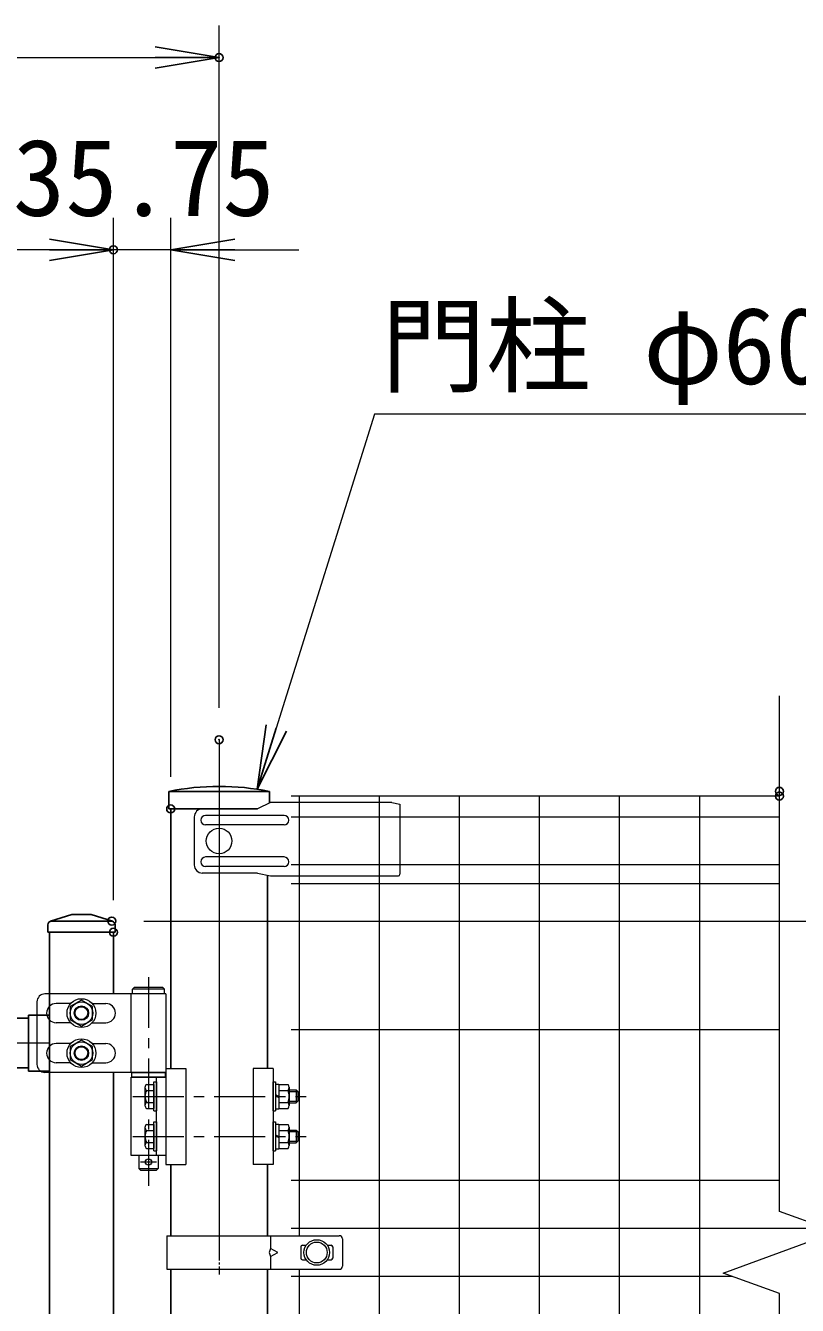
# Model space of a CAD drawing. Units: millimetres, scale not verified. Extents: x -4200 to 4200, y -2970 to 2970.
# Drawn here: x 2057 to 2540, y 329 to 1128 of the extents above; entities that cross this region are included whole.
import ezdxf
from ezdxf.enums import TextEntityAlignment as Align

# ---------------------------------------------------------------- set-up
doc = ezdxf.new("R2010")
doc.units = ezdxf.units.MM
doc.header["$LTSCALE"] = 10
doc.header["$PDMODE"] = 32
doc.header["$PDSIZE"] = 5
doc.linetypes.add('USER1', pattern=[50.8, 31.75, -6.35, 6.35, -6.35])
doc.linetypes.add('USER2', pattern=[1.125, 0.75, -0.125, 0.125, -0.125])
for name, color, linetype, lineweight in [('0-0_D-STR-TXT', 7, 'Continuous', 13), ('0-2_D-STR-DIM', 7, 'Continuous', 13), ('0-4_Defpoints', 6, 'Continuous', 25), ('0-6_D-STR1', 1, 'Continuous', 25), ('0-7_D-BMK', 2, 'USER1', 13), ('0-8_D-STR3', 3, 'Continuous', 13), ('0-B_D-STR2', 7, 'Continuous', 13)]:
    doc.layers.add(name, color=color, linetype=linetype, lineweight=lineweight)
doc.layers.add('0-3_0', color=7, linetype='Continuous')
doc.styles.add('ＭＳ ゴシック', font='')
doc.styles.get('ＭＳ ゴシック').set_extended_font_data('MS Gothic')

# ---------------------------------------------------------------- blocks, each defined once
blk = doc.blocks.new('_Open')
at = {"layer": '0-3_0'}
blk.add_line((-10, 1.667), (0, 0), dxfattribs=at)
blk.add_lwpolyline([(-10, -1.667), (0, 0), (-10, 0)], dxfattribs=at)
blk = doc.blocks.new('U40')
at = {"layer": '0-6_D-STR1'}
for p, q in [((18370, 5196), (18370, 5150)), ((18386.9, 5218.9), (18520, 5260)), ((18769.6, 5220), (18394, 5220)), ((18640, 5260), (18520, 5260)), ((18773.1, 5218.9), (18640, 5260)), ((18790, 5196), (18790, 5150)), ((18790, 5150), (18370, 5150)), ((18380, 5150), (18380, 300)), ((18780, 5150), (18780, 4765)), ((10070, 4612.5), (18250, 4612.5)), ((18380, 4632.5), (18250, 4632.5)), ((18250, 4632.5), (18250, 4282.5)), ((10070, 4302.5), (18250, 4302.5)), ((18380, 4282.5), (18250, 4282.5)), ((18780, 4275), (18780, 2650))]:
    blk.add_line(p, q, dxfattribs=at)
for centre, start, end in [((18394, 5196), 90, 180), ((18766, 5196), 0, 72.84994)]:
    blk.add_arc(centre, 24, start, end, dxfattribs=at)
at = {"layer": '0-7_D-BMK'}
for p, q in [((18999.5, 4870.4), (18999.5, 3565.6)), ((18380, 4457.5), (9940, 4457.5)), ((18901.5, 4125), (19983.5, 4125)), ((18901.5, 3875), (19983.5, 3875)), ((19049.5, 3715), (18949.5, 3715))]:
    blk.add_line(p, q, dxfattribs=at)
at = {"layer": '0-8_D-STR3'}
for p, q in [((18909.5, 4805), (18899.5, 4795)), ((19089.5, 4805), (18909.5, 4805)), ((19089.5, 4805), (19099.5, 4795)), ((18891, 4765), (18352.4, 4765)), ((19108, 4765), (18891, 4765)), ((18891, 4275), (18891, 4765)), ((19108, 4765), (18891, 4765)), ((19099.5, 4795), (18899.5, 4795)), ((18899.5, 4765), (18899.5, 4795)), ((19099.5, 4765), (18899.5, 4765)), ((19099.5, 4765), (19099.5, 4795)), ((19108, 4765), (19108, 3700)), ((18302.4, 4715), (18302.4, 4325)), ((18512.9, 4705), (18422.4, 4705)), ((18647.1, 4705), (18732.4, 4705)), ((18512.9, 4585), (18422.4, 4585)), ((18647.1, 4585), (18732.4, 4585)), ((18512.9, 4455), (18422.4, 4455)), ((18647.1, 4455), (18732.4, 4455)), ((18512.9, 4335), (18422.4, 4335)), ((18647.1, 4335), (18732.4, 4335)), ((18891, 4275), (18352.4, 4275)), ((19108, 4275), (18891, 4275)), ((19108, 4275), (18891, 4275)), ((18891, 3755), (18891, 4245)), ((18891, 4245), (19108, 4245)), ((18894.5, 4245), (18894.5, 4275)), ((18894.5, 4275), (19104.5, 4275)), ((19104.5, 4245), (18894.5, 4245)), ((19048, 3755), (19048, 4245)), ((19104.5, 4245), (19104.5, 4275)), ((19108, 4300), (19233, 4300)), ((19233, 4300), (19233, 3700)), ((19652.2, 4300), (19652.2, 3700)), ((19777.2, 4300), (19652.2, 4300)), ((19777.2, 4300), (19777.2, 3700)), ((18977, 4181.3), (18977, 4068.7)), ((18987.8, 4200), (19032, 4200)), ((18987.8, 4162.6), (19032, 4162.6)), ((19032, 4035), (19032, 4215)), ((19032, 4200), (19032, 4050)), ((19777.2, 4215), (19793.2, 4215)), ((19777.2, 4035), (19777.2, 4215)), ((19793.2, 4215), (19793.2, 4035)), ((19793.2, 4202), (19793.2, 4048)), ((19813.2, 4200), (19871.2, 4200)), ((19813.2, 4200), (19813.2, 4050)), ((19813.2, 4162.5), (19871.2, 4162.5)), ((19878.2, 4182.8), (19878.2, 4067.3)), ((19878.2, 4165), (19922, 4165)), ((19922, 4165), (19932, 4155)), ((18987.8, 4087.4), (19032, 4087.4)), ((19793.2, 4135.7), (19813.2, 4124.1)), ((19793.2, 4128.8), (19813.2, 4117.2)), ((19813.2, 4087.5), (19871.2, 4087.5)), ((19878.2, 4095), (19932, 4095)), ((19878.2, 4085), (19922, 4085)), ((18987.8, 4050), (19032, 4050)), ((19032, 4035), (19048, 4035)), ((19777.2, 4035), (19793.2, 4035)), ((19793.2, 4048), (19813.2, 4048)), ((19813.2, 4050), (19871.2, 4050)), ((18977, 3931.3), (18977, 3818.7)), ((18987.8, 3950), (19032, 3950)), ((19032, 3785), (19032, 3965)), ((19032, 3950), (19032, 3800)), ((19777.2, 3965), (19793.2, 3965)), ((19777.2, 3785), (19777.2, 3965)), ((19793.2, 3965), (19793.2, 3785)), ((19793.2, 3952), (19793.2, 3798)), ((19813.2, 3950), (19871.2, 3950)), ((19813.2, 3950), (19813.2, 3800)), ((19878.2, 3932.8), (19878.2, 3817.3)), ((18987.8, 3912.6), (19032, 3912.6)), ((18987.8, 3837.4), (19032, 3837.4)), ((19793.2, 3885.7), (19813.2, 3874.1)), ((19793.2, 3878.8), (19813.2, 3867.2)), ((19813.2, 3912.5), (19871.2, 3912.5)), ((19813.2, 3837.5), (19871.2, 3837.5)), ((19878.2, 3915), (19922, 3915)), ((19878.2, 3845), (19932, 3845)), ((19922, 3915), (19932, 3905)), ((18987.8, 3800), (19032, 3800)), ((19032, 3785), (19048, 3785)), ((19777.2, 3785), (19793.2, 3785)), ((19793.2, 3798), (19813.2, 3798)), ((19813.2, 3800), (19871.2, 3800)), ((19878.2, 3835), (19922, 3835)), ((19108, 3755), (18891, 3755)), ((18939.5, 3755), (18939.5, 3675)), ((19059.5, 3755), (19059.5, 3675)), ((19108, 3700), (19233, 3700)), ((19777.2, 3700), (19652.2, 3700)), ((18939.5, 3675), (18949.5, 3665)), ((18939.5, 3675), (19059.5, 3675)), ((18949.5, 3665), (19049.5, 3665)), ((19049.5, 3665), (19059.5, 3675))]:
    blk.add_line(p, q, dxfattribs=at)
for points in [[(18580, 4726), (18509.9, 4685.5), (18509.9, 4604.5), (18580, 4564), (18650.1, 4604.5), (18650.1, 4685.5)], [(18580, 4476), (18509.9, 4435.5), (18509.9, 4354.5), (18580, 4314), (18650.1, 4354.5), (18650.1, 4435.5)]]:
    blk.add_lwpolyline(points, close=True, dxfattribs=at)
for points in [[(19032, 4215), (19048, 4215), (19048, 4035)], [(19793.2, 4202), (19813.2, 4202), (19813.2, 4048)], [(19922, 4165), (19922, 4085), (19932, 4095)], [(19878.2, 4155), (19932, 4155), (19932, 4095)], [(19032, 3965), (19048, 3965), (19048, 3785)], [(19793.2, 3952), (19813.2, 3952), (19813.2, 3798)], [(19878.2, 3905), (19932, 3905), (19932, 3845)], [(19922, 3915), (19922, 3835), (19932, 3845)]]:
    blk.add_lwpolyline(points, dxfattribs=at)
for centre, radius in [((18580, 4645), 90), ((18580, 4645), 90), ((18580, 4645), 70.3), ((18580, 4645), 45), ((18580, 4645), 40), ((18580, 4645), 40), ((18580, 4395), 90), ((18580, 4395), 90), ((18580, 4395), 70.3), ((18580, 4395), 45), ((18580, 4395), 40), ((18580, 4395), 40), ((18999.5, 3715), 20)]:
    blk.add_circle(centre, radius, dxfattribs=at)
for centre, radius, start, end in [((18352.4, 4715), 50, 90, 180), ((18422.4, 4645), 60, 90, 270), ((18732.4, 4645), 60, 270, 90), ((18422.4, 4395), 60, 90, 270), ((18732.4, 4395), 60, 270, 90), ((18352.4, 4325), 50, 180, 270), ((18998.6, 4181.3), 21.6, 120, 240), ((19047.8, 4125), 70.8, 147.93138, 212.06862), ((19849.8, 4181.3), 28.5, 318.83491, 41.16509), ((19774.3, 4125), 104, 338.85295, 21.14705), ((18998.6, 4068.7), 21.6, 120, 240), ((19849.8, 4068.8), 28.5, 318.86505, 41.13495), ((18998.6, 3931.3), 21.6, 120, 240), ((19849.8, 3931.3), 28.5, 318.83491, 41.16509), ((19047.8, 3875), 70.8, 147.93138, 212.06862), ((18998.6, 3818.7), 21.6, 120, 240), ((19774.3, 3875), 104, 338.85295, 21.14705), ((19849.8, 3818.8), 28.5, 318.86505, 41.13495)]:
    blk.add_arc(centre, radius, start, end, dxfattribs=at)

msp = doc.modelspace()

# ---------------------------------------------------------------- linework, layer by layer
at = {"layer": '0-0_D-STR-TXT'}
msp.add_lwpolyline([(2768.3, 885.75), (2275.23, 885.75), (2213.92, 689.6)], dxfattribs=at)
at = {"layer": '0-2_D-STR-DIM'}
for p, q in [((2178.25, 702.33), (2178.25, 1128.33)), ((218.25, 1108.33), (2138.25, 1108.33)), ((2112.26, 582.09), (2112.26, 1008.33)), ((2112.26, 582.09), (2112.26, 1008.33)), ((2148, 659.09), (2148, 1008.33)), ((2072.26, 988.33), (1228.26, 988.33)), ((2072.26, 988.33), (2032.26, 988.33)), ((2148, 988.33), (2112.26, 988.33)), ((2188, 988.33), (2228, 988.33)), ((2131.22, 569.09), (2698.25, 569.09))]:
    msp.add_line(p, q, dxfattribs=at)
at = {"layer": '0-4_Defpoints'}
for p in [(2178.25, 1108.33), (2112.26, 988.33), (2178.25, 682.33), (2528.25, 650.09), (2528.25, 650.09), (2528.25, 647.09), (2148, 639.09), (2111.22, 569.09), (2112.26, 562.09)]:
    msp.add_point(p, dxfattribs=at)
at = {"layer": '0-6_D-STR1'}
for p, q in [((2209.7, 650.09), (2146.8, 650.09)), ((2146.8, 650.09), (2146.8, 639.09)), ((2209.7, 650.09), (2146.8, 650.09)), ((2146.8, 650.09), (2146.8, 639.09)), ((2209.7, 642.76), (2209.7, 650.09)), ((2209.7, 642.76), (2209.7, 650.09)), ((2202.24, 639.09), (2146.8, 639.09)), ((2202.24, 639.09), (2146.8, 639.09)), ((2148, 639.09), (2148, 477.09)), ((2208.5, 597.71), (2208.5, 477.09)), ((2148, 417.09), (2148, 372.59)), ((2208.5, 417.09), (2208.5, 372.59)), ((2148, 351.59), (2148, 265.59)), ((2208.5, 351.59), (2208.5, 265.59))]:
    msp.add_line(p, q, dxfattribs=at)
msp.add_arc((2178.25, 490.66), 162.5, 78.84081, 101.15919, dxfattribs=at)
msp.add_arc((2178.25, 490.66), 162.5, 78.84081, 101.15919, dxfattribs=at)
at = {"layer": '0-7_D-BMK'}
msp.add_line((2178.25, 682.33), (2178.25, -163.48), dxfattribs=at)
at = {"layer": '0-8_D-STR3'}
for p, q in [((2210.38, 643.09), (2202.24, 639.09)), ((2286.25, 643.09), (2210.38, 643.09)), ((2286.25, 643.09), (2291.25, 642.09)), ((2291.25, 642.09), (2291.25, 598.28)), ((2162.77, 634.09), (2162.77, 604.09)), ((2202.24, 639.09), (2167.77, 639.09)), ((2218.84, 635.09), (2169.84, 635.09)), ((2218.84, 629.09), (2169.84, 629.09)), ((2218.84, 609.09), (2169.84, 609.09)), ((2218.84, 603.09), (2169.84, 603.09)), ((2202.24, 599.09), (2167.77, 599.09)), ((2202.24, 599.09), (2210.46, 597.28)), ((2210.46, 597.28), (2290.25, 597.28)), ((2145.7, 372.59), (2253.25, 372.59)), ((2145.7, 372.59), (2145.7, 351.59)), ((2210.41, 372.59), (2210.41, 364.59)), ((2255.25, 370.59), (2255.25, 353.59)), ((2229.25, 365.59), (2229.25, 358.59)), ((2230.25, 366.59), (2232.64, 366.59)), ((2245.87, 366.59), (2248.25, 366.59)), ((2249.25, 365.59), (2249.25, 358.59)), ((2210.41, 359.59), (2210.41, 351.59)), ((2230.25, 357.59), (2232.64, 357.59)), ((2245.87, 357.59), (2248.25, 357.59)), ((2145.7, 351.59), (2253.25, 351.59))]:
    msp.add_line(p, q, dxfattribs=at)
at = {"layer": '0-8_D-STR3', "linetype": 'USER2'}
msp.add_line((2178.25, 375.8), (2178.25, 348.39), dxfattribs=at)
at = {"layer": '0-8_D-STR3'}
msp.add_lwpolyline([(2214.99, 362.09), (2210.41, 364.59), (2209.44, 362.09), (2210.41, 359.59)], close=True, dxfattribs=at)
for centre, radius in [((2178.25, 619.09), 8), ((2239.25, 362.09), 8), ((2239.25, 362.09), 6.5)]:
    msp.add_circle(centre, radius, dxfattribs=at)
for centre, radius, start, end in [((2167.77, 634.09), 5, 90, 180), ((2169.84, 632.09), 3, 90, 270), ((2218.84, 632.09), 3, 270, 90), ((2169.84, 606.09), 3, 90, 270), ((2218.84, 606.09), 3, 270, 90), ((2167.77, 604.09), 5, 180, 270), ((2290.25, 598.28), 1, 270, 0), ((2253.25, 370.59), 2, 0, 90), ((2230.25, 365.59), 1, 90, 180), ((2248.25, 365.59), 1, 0, 90), ((2230.25, 358.59), 1, 180, 270), ((2248.25, 358.59), 1, 270, 0), ((2253.25, 353.59), 2, 270, 0)]:
    msp.add_arc(centre, radius, start, end, dxfattribs=at)
at = {"layer": '0-B_D-STR2'}
for p, q in [((2528.25, 387.75), (2528.25, 709.7)), ((2528.25, 647.09), (2223.25, 647.09)), ((2228.25, 647.09), (2228.25, 372.59)), ((2278.25, 647.09), (2278.25, 77.09)), ((2328.25, 647.09), (2328.25, 77.09)), ((2378.25, 647.09), (2378.25, 77.09)), ((2428.25, 647.09), (2428.25, 77.09)), ((2478.25, 647.09), (2478.25, 77.09)), ((2528.25, 633.99), (2223.25, 633.99)), ((2528.25, 604.19), (2223.25, 604.19)), ((2528.25, 592.34), (2223.25, 592.34)), ((2528.25, 501.09), (2223.25, 501.09)), ((2528.25, 407.09), (2223.25, 407.09)), ((2563.49, 374.92), (2528.25, 387.75)), ((2557.52, 377.09), (2223.25, 377.09)), ((2493.02, 349.27), (2563.49, 374.92)), ((2498.99, 347.09), (2223.25, 347.09)), ((2228.25, 351.59), (2228.25, 77.09)), ((2528.25, 336.44), (2493.02, 349.27)), ((2528.25, -87.73), (2528.25, 336.44))]:
    msp.add_line(p, q, dxfattribs=at)

# ---------------------------------------------------------------- block references
at = {"layer": '0-0_D-STR-TXT', "xscale": 4, "yscale": 4, "rotation": 252.64033}
msp.add_blockref('_Open', (2201.98, 651.42), dxfattribs=at)
at = {"layer": '0-2_D-STR-DIM'}
for name, p, xscale, yscale in [('_Open', (2178.25, 1108.33), 4, 4), ('_Open', (2112.26, 988.33), 4, 4), ('_Open', (2112.26, 988.33), 4, 4), ('U40', (234.25, 47.09), 0.1, 0.1)]:
    msp.add_blockref(name, p, dxfattribs=dict(at, xscale=xscale, yscale=yscale))
at = {"layer": '0-2_D-STR-DIM', "xscale": 4, "yscale": 4, "rotation": 180}
msp.add_blockref('_Open', (2148, 988.33), dxfattribs=at)

# ---------------------------------------------------------------- texts
at = {"layer": '0-0_D-STR-TXT', "style": 'ＭＳ ゴシック'}
msp.add_text('門柱 φ60.5x2.3', height=48.09, dxfattribs=at).set_placement((2279.34, 889.99), align=Align.BOTTOM_LEFT)
at = {"layer": '0-2_D-STR-DIM', "style": 'ＭＳ ゴシック'}
msp.add_text('35.75', height=48.09, dxfattribs=at).set_placement((2049.41, 995.08), align=Align.BOTTOM_LEFT)

doc.saveas('drawing.dxf')
